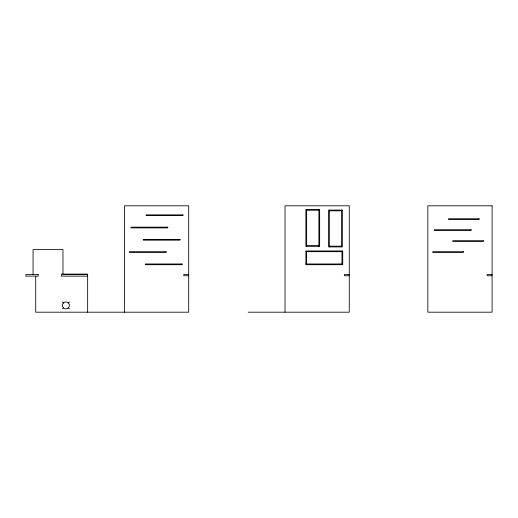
<?xml version="1.0" encoding="UTF-8"?>
<svg xmlns="http://www.w3.org/2000/svg" width="518" height="518" viewBox="0 0 518 518"><rect width="100%" height="100%" fill="white"/><g stroke="black" fill="none" stroke-linecap="round" stroke-linejoin="round"><path stroke-width="0.78" d="M62.438 308.916L63.455 307.899A3.477 3.477 0 0 1 65.015 302.078A3.477 3.477 0 0 1 69.276 306.339A3.477 3.477 0 0 1 63.455 307.899M68.376 302.978L69.393 301.962M306.637 210.25L318.913 210.25M329.344 210.826L341.621 210.826M306.637 245.603L318.913 245.603M329.344 246.173L341.621 246.173M305.898 251.696L342.722 251.696M305.898 263.973L342.722 263.973M87.646 274.508L62.969 274.508L62.969 249.592L33.061 249.592L33.061 274.508M188.707 274.508L183.793 274.508L183.793 275.738L188.707 275.738M349.261 274.508L344.353 274.508L344.353 275.738L349.261 275.738M492.1 274.508L487.192 274.508L487.192 275.738L492.1 275.738M87.646 276.146L61.377 276.146L61.377 274.1L87.646 274.1L87.646 312.192M248.2 312.192L349.261 312.192L349.261 205.808L285.023 205.808L285.023 312.192M62.438 301.962L63.455 302.978M68.376 307.899L69.393 308.916M341.99 251.696L341.99 263.973M341.621 210.088L341.621 246.911M329.344 210.088L329.344 246.911M318.913 209.512L318.913 246.341M306.637 209.512L306.637 246.341M306.637 251.696L306.637 263.973M124.469 312.192L124.469 205.808L188.707 205.808L188.707 312.192L35.723 312.192L35.723 276.146M492.1 205.808L427.862 205.808L427.862 312.192L492.1 312.192L492.1 205.808M319.645 209.512L305.898 209.512L305.898 246.341L319.645 246.341L319.645 209.512M342.359 210.088L328.606 210.088L328.606 246.911L342.359 246.911L342.359 210.088M182.945 214.873L146.121 214.873L146.121 215.611L182.945 215.611L182.945 214.873M479.137 218.764L448.452 218.764L448.452 219.496L479.137 219.496L479.137 218.764M167.767 227.149L130.944 227.149L130.944 227.888L167.767 227.888L167.767 227.149M471.16 229.727L434.337 229.727L434.337 230.465L471.16 230.465L471.16 229.727M180.044 239.426L143.214 239.426L143.214 240.158L180.044 240.158L180.044 239.426M483.436 240.695L452.751 240.695L452.751 241.427L483.436 241.427L483.436 240.695M342.722 250.965L305.898 250.965L305.898 264.711L342.722 264.711L342.722 250.965M166.168 251.696L129.345 251.696L129.345 252.434L166.168 252.434L166.168 251.696M463.429 251.696L432.737 251.696L432.737 252.434L463.429 252.434L463.429 251.696M182.168 263.973L145.344 263.973L145.344 264.711L182.168 264.711L182.168 263.973M38.177 274.508L25.9 274.508L25.9 276.146L38.177 276.146L38.177 274.508"/></g></svg>
